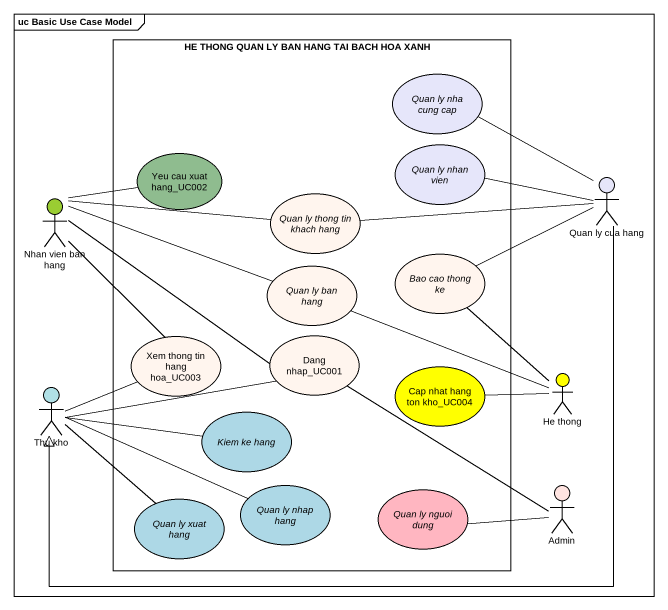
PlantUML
@startuml
mainframe uc Basic Use Case Model
rectangle "HE THONG QUAN LY BAN HANG TAI BACH HOA XANH" as HE_THONG_QUAN_LY_BAN_HANG {
  usecase "Quan ly nha cung cap" as Quan_ly_nha_cung_cap #E6E6FA
  usecase "Yeu cau xuat hang_UC002" as Yeu_cau_xuat_hang_UC002 #8FBC8F
  usecase "Quan ly nhan vien" as Quan_ly_nhan_vien #E6E6FA
  usecase "Quan ly thong tin khach hang" as Quan_ly_thong_tin_khach_hang #FFF5EE
  usecase "Quan ly ban hang" as Quan_ly_ban_hang #FFF5EE
  usecase "Bao cao thong ke" as Bao_cao_thong_ke #FFF5EE
  usecase "Xem thong tin hang hoa_UC003" as Xem_thong_tin_hang_hoa_UC003 #FFF5EE
  usecase "Dang nhap_UC001" as Dang_nhap_UC001 #FFF5EE
  usecase "Cap nhat hang ton kho_UC004" as Cap_nhat_hang_ton_kho_UC004 #FFFF00
  usecase "Kiem ke hang" as Kiem_ke_hang #ADD8E6
  usecase "Quan ly xuat hang" as Quan_ly_xuat_hang #ADD8E6
  usecase "Quan ly nhap hang" as Quan_ly_nhap_hang #ADD8E6
  usecase "Quan ly nguoi dung" as Quan_ly_nguoi_dung #FFB6C1
}
actor "Nhan vien ban hang" as Nhan_vien_ban_hang #9ACD32
actor "Quan ly cua hang" as Quan_ly_cua_hang #E6E6FA
actor "Thu kho" as Thu_kho #B0E0E6
actor "He thong" as He_thong #FFFF00
actor Admin #FFE4E1
Quan_ly_nha_cung_cap -- Quan_ly_cua_hang
Nhan_vien_ban_hang -right- Yeu_cau_xuat_hang_UC002
Nhan_vien_ban_hang -right- Quan_ly_thong_tin_khach_hang
Nhan_vien_ban_hang -right- Quan_ly_ban_hang
Nhan_vien_ban_hang -- Xem_thong_tin_hang_hoa_UC003
Nhan_vien_ban_hang -right- Dang_nhap_UC001
Quan_ly_cua_hang -left- Quan_ly_nhan_vien
Quan_ly_cua_hang -left- Quan_ly_thong_tin_khach_hang
Quan_ly_cua_hang -left- Bao_cao_thong_ke
Quan_ly_cua_hang -left-|> Thu_kho
Thu_kho -right- Xem_thong_tin_hang_hoa_UC003
Thu_kho -right- Dang_nhap_UC001
Thu_kho -right- Kiem_ke_hang
Thu_kho -- Quan_ly_xuat_hang
Thu_kho -right- Quan_ly_nhap_hang
He_thong -left- Quan_ly_ban_hang
He_thong -up- Bao_cao_thong_ke
He_thong -left- Cap_nhat_hang_ton_kho_UC004
Quan_ly_nguoi_dung -right- Admin
Admin -up- Dang_nhap_UC001
@enduml
